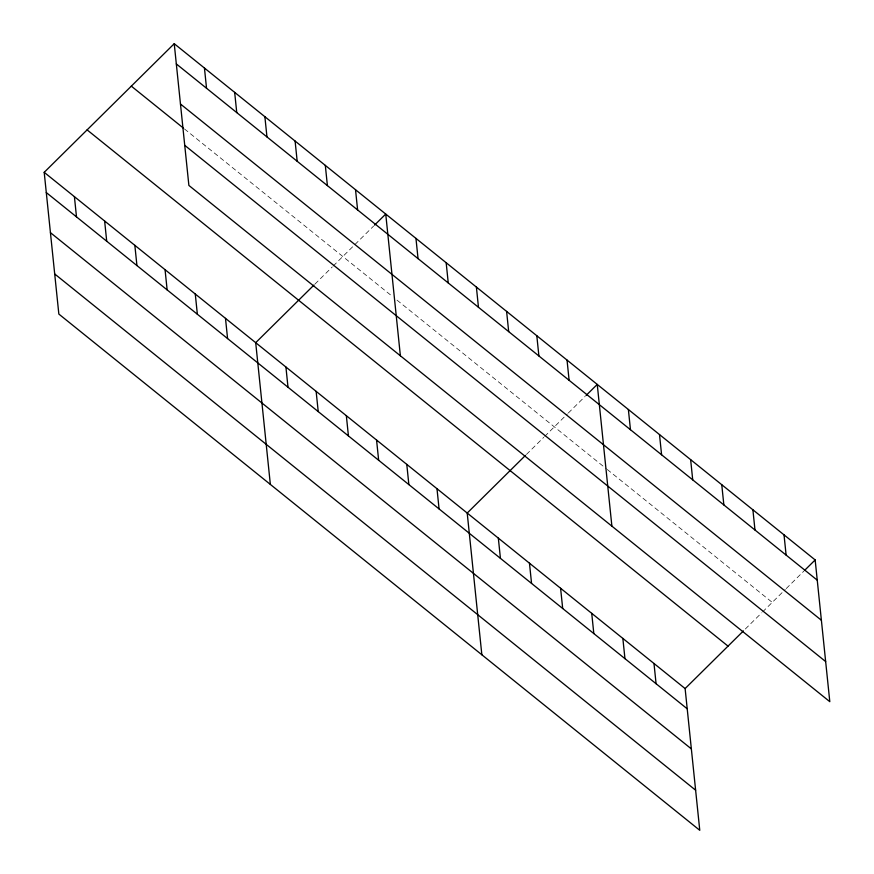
<?xml version="1.0" encoding="UTF-8"?>
<svg xmlns="http://www.w3.org/2000/svg" width="874" height="874" viewBox="0 0 874 874"><rect width="100%" height="100%" fill="white"/><g stroke="black" fill="none" stroke-linecap="round" stroke-linejoin="round"><path stroke-width="0.66" stroke-dasharray="4.37 3.28" d="M314.957 284.083L332.251 266.963M333.213 266.013L373.613 226.06M526.454 454.436L543.759 437.328M544.721 436.377L567.39 413.948M568.319 413.02L585.11 396.414M745.336 629.007L761.669 612.849M762.631 611.898L785.3 589.469M786.239 588.541L803.96 571.017M184.458 128.948L391.792 295.947M397.004 300.143L606.217 468.661M607.255 469.491L772.245 602.383"/><path stroke-width="1.31" d="M44.203 172.331L685.118 688.57L699.768 830.3L58.842 314.061L44.203 172.331L174.232 43.7L815.158 559.939L829.797 701.669L188.882 185.43L174.232 43.7M313.995 285.033L255.7 342.684L270.35 484.414M374.542 225.131L385.74 214.064L400.379 355.794M525.493 455.387L467.208 513.049L481.847 654.779M586.05 395.496L597.248 384.418L611.887 526.148M685.118 688.57L743.413 630.908M804.899 570.088L815.158 559.939M176.319 63.922L817.245 580.161M180.47 104.017L821.385 620.256M131.319 86.144L183.42 128.107M184.742 145.335L825.657 661.574M87.105 129.887L728.031 646.126M46.289 192.553L687.204 708.792M50.43 232.648L691.356 748.887M54.701 273.966L695.628 790.205M784.022 534.866L786.119 555.088M752.896 509.793L754.983 530.015M721.76 484.72L723.858 504.943M690.635 459.637L692.721 479.859M659.499 434.564L661.596 454.786M628.373 409.491L630.46 429.713M653.992 663.497L656.079 683.719M622.856 638.424L624.954 658.646M567.029 360.077L569.116 380.299M591.731 613.351L593.817 633.574M536.811 335.747L538.897 355.969M560.595 588.268L562.692 608.49M506.603 311.406L508.69 331.628M529.469 563.195L531.556 583.417M476.385 287.065L478.471 307.287M498.333 538.122L500.431 558.344M446.166 262.735L448.253 282.957M415.958 238.394L418.045 258.617M436.989 488.708L439.076 508.93M406.781 464.378L408.868 484.6M355.521 189.724L357.608 209.946M376.563 440.037L378.65 460.259M325.314 165.383L327.4 185.605M346.344 415.696L348.431 435.918M295.095 141.053L297.182 161.275M316.137 391.366L318.223 411.588M264.877 116.712L266.963 136.934M285.918 367.025L288.005 387.248M234.669 92.371L236.756 112.593M204.45 68.041L206.537 88.263M225.492 318.354L227.579 338.577M195.273 294.014L197.36 314.236M165.055 269.673L167.142 289.895M134.847 245.343L136.934 265.565M104.629 221.002L106.715 241.224M74.41 196.672L76.497 216.894"/></g></svg>
